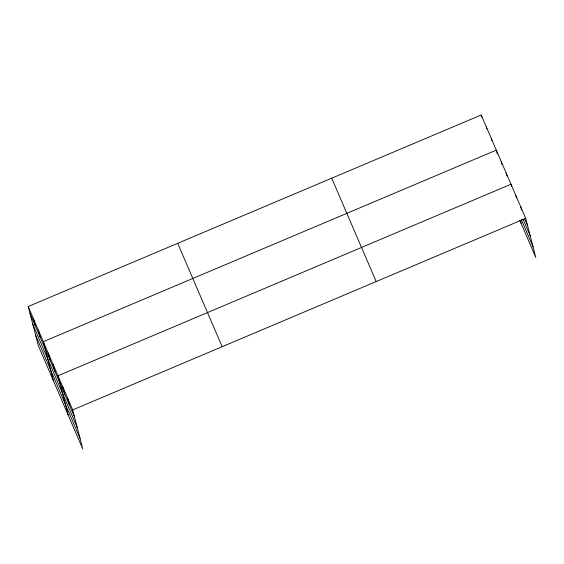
<?xml version="1.0" encoding="UTF-8"?>
<svg xmlns="http://www.w3.org/2000/svg" width="564" height="564" viewBox="0 0 564 564"><rect width="100%" height="100%" fill="white"/><g stroke="black" fill="none" stroke-linecap="round" stroke-linejoin="round"><path stroke-width="0.85" d="M28.2 306.534L72.678 409.901L82.795 449.014L38.317 345.647L28.2 306.534L481.205 114.985L525.683 218.353L535.8 257.466L519.818 220.32M72.678 409.901L525.683 218.353M524.562 218.543L527.502 225.367M523.061 219.283L530.238 235.956M521.319 219.586L533.058 246.87M331.71 178.196L376.195 281.563M177.688 243.324L222.174 346.691M30.012 313.549L74.497 416.916M32.754 324.145L77.233 427.512M35.574 335.058L80.06 438.425M520.791 206.981L521.601 210.097M515.898 195.609L516.504 197.95M511.611 186.578L511.005 184.238L58 375.793L68.117 414.907M520.438 220.707L521.122 223.351M506.112 172.873L506.916 175.989M501.22 161.501L502.023 164.617M497.335 154.028L496.327 150.13L43.322 341.678L53.439 380.792M491.286 138.413L491.893 140.753M486.246 126.696L486.852 129.036M481.205 114.985L481.811 117.319M67.786 398.529L69.605 405.544M62.893 387.165L64.712 394.18M53.108 364.422L54.927 371.436M48.215 353.05L50.034 360.065M38.281 329.968L40.093 336.983M33.241 318.251L35.053 325.266"/></g></svg>
